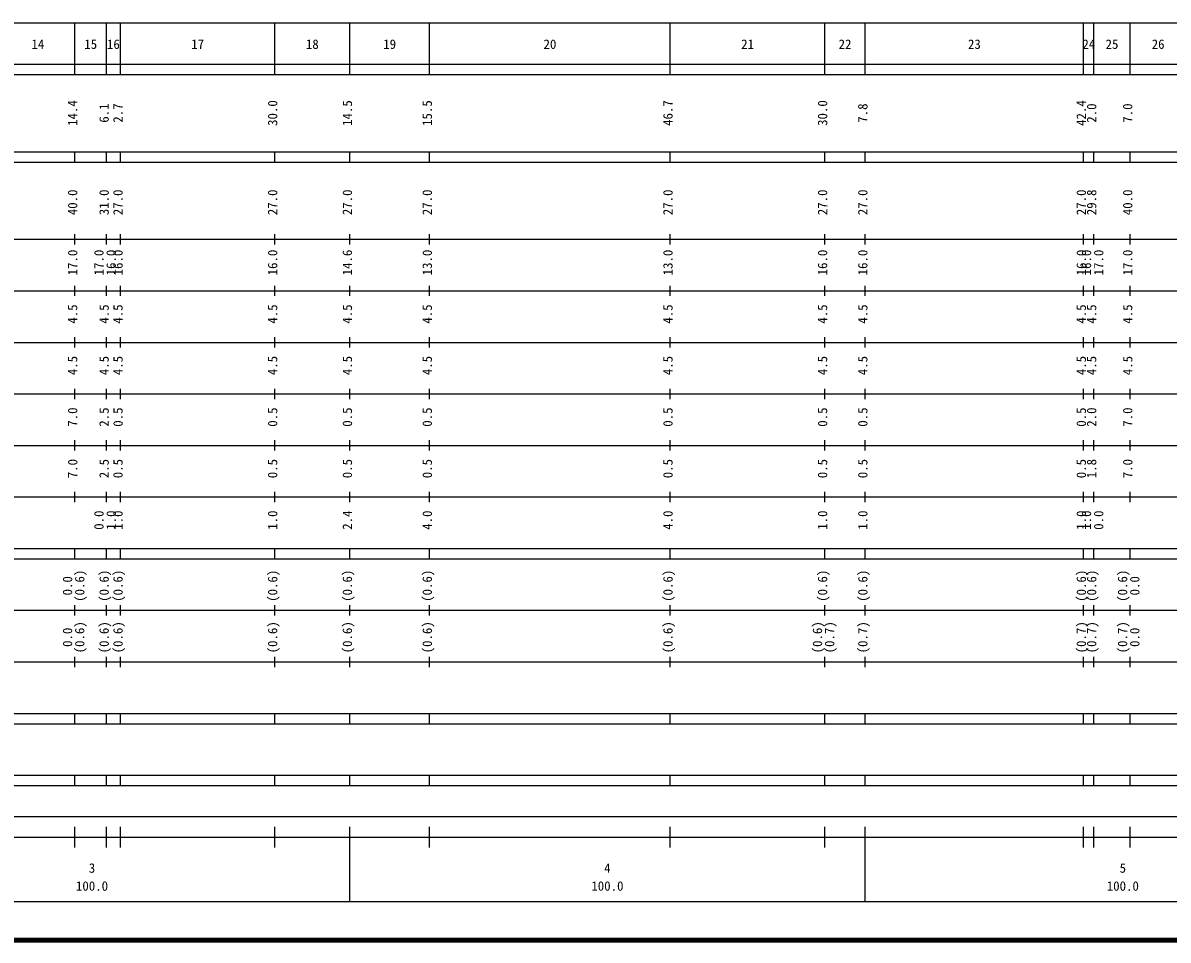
# Model space of a CAD drawing. Units: millimetres on the paper, enlarged 1000 times. Extents: x 40000 to 680000, y 20000 to 380000.
# Drawn here: x 304593 to 526783, y 20000 to 198000 of the extents above; entities that cross this region are included whole.
import ezdxf
from ezdxf.enums import TextEntityAlignment as Align

# ---------------------------------------------------------------- set-up
doc = ezdxf.new("R2010")
doc.units = ezdxf.units.MM
doc.header["$LTSCALE"] = 1000
doc.layers.add('M-TTL', color=2, linetype='Continuous', lineweight=140)
doc.layers.add('M-TTL-BAND', color=7, linetype='Continuous', lineweight=25)
doc.styles.add('ＭＳ ゴシック', font='')
doc.styles.get('ＭＳ ゴシック').set_extended_font_data('MS Gothic')

msp = doc.modelspace()

# ---------------------------------------------------------------- linework, layer by layer
at = {"layer": 'M-TTL'}
msp.add_line((40000, 20000), (680000, 20000), dxfattribs=at)
at = {"layer": 'M-TTL-BAND'}
for p, q in [((68000, 198000), (579000, 198000)), ((314700, 188000), (314700, 198000)), ((320800, 188000), (320800, 198000)), ((323500, 188000), (323500, 198000)), ((353500, 188000), (353500, 198000)), ((368000, 188000), (368000, 198000)), ((383500, 188000), (383500, 198000)), ((430200, 188000), (430200, 198000)), ((460200, 188000), (460200, 198000)), ((468000, 188000), (468000, 198000)), ((510400, 188000), (510400, 198000)), ((512400, 188000), (512400, 198000)), ((519400, 188000), (519400, 198000)), ((40000, 190000), (579000, 190000)), ((40000, 188000), (579000, 188000)), ((40000, 173000), (579000, 173000)), ((314700, 171000), (314700, 173000)), ((320800, 171000), (320800, 173000)), ((323500, 171000), (323500, 173000)), ((353500, 171000), (353500, 173000)), ((368000, 171000), (368000, 173000)), ((383500, 171000), (383500, 173000)), ((430200, 171000), (430200, 173000)), ((460200, 171000), (460200, 173000)), ((468000, 171000), (468000, 173000)), ((510400, 171000), (510400, 173000)), ((512400, 171000), (512400, 173000)), ((519400, 171000), (519400, 173000)), ((40000, 171000), (579000, 171000)), ((40000, 156000), (579000, 156000)), ((314700, 155000), (314700, 157000)), ((320800, 155000), (320800, 157000)), ((323500, 155000), (323500, 157000)), ((353500, 155000), (353500, 157000)), ((368000, 155000), (368000, 157000)), ((383500, 155000), (383500, 157000)), ((430200, 155000), (430200, 157000)), ((460200, 155000), (460200, 157000)), ((468000, 155000), (468000, 157000)), ((510400, 155000), (510400, 157000)), ((512400, 155000), (512400, 157000)), ((519400, 155000), (519400, 157000)), ((314700, 145000), (314700, 147000)), ((320800, 145000), (320800, 147000)), ((323500, 145000), (323500, 147000)), ((353500, 145000), (353500, 147000)), ((368000, 145000), (368000, 147000)), ((383500, 145000), (383500, 147000)), ((430200, 145000), (430200, 147000)), ((460200, 145000), (460200, 147000)), ((468000, 145000), (468000, 147000)), ((510400, 145000), (510400, 147000)), ((512400, 145000), (512400, 147000)), ((519400, 145000), (519400, 147000)), ((46000, 146000), (579000, 146000)), ((52000, 136000), (579000, 136000)), ((314700, 135000), (314700, 137000)), ((320800, 135000), (320800, 137000)), ((323500, 135000), (323500, 137000)), ((353500, 135000), (353500, 137000)), ((368000, 135000), (368000, 137000)), ((383500, 135000), (383500, 137000)), ((430200, 135000), (430200, 137000)), ((460200, 135000), (460200, 137000)), ((468000, 135000), (468000, 137000)), ((510400, 135000), (510400, 137000)), ((512400, 135000), (512400, 137000)), ((519400, 135000), (519400, 137000)), ((314700, 125000), (314700, 127000)), ((320800, 125000), (320800, 127000)), ((323500, 125000), (323500, 127000)), ((353500, 125000), (353500, 127000)), ((368000, 125000), (368000, 127000)), ((383500, 125000), (383500, 127000)), ((430200, 125000), (430200, 127000)), ((460200, 125000), (460200, 127000)), ((468000, 125000), (468000, 127000)), ((510400, 125000), (510400, 127000)), ((512400, 125000), (512400, 127000)), ((519400, 125000), (519400, 127000)), ((46000, 126000), (579000, 126000)), ((52000, 116000), (579000, 116000)), ((314700, 115000), (314700, 117000)), ((320800, 115000), (320800, 117000)), ((323500, 115000), (323500, 117000)), ((353500, 115000), (353500, 117000)), ((368000, 115000), (368000, 117000)), ((383500, 115000), (383500, 117000)), ((430200, 115000), (430200, 117000)), ((460200, 115000), (460200, 117000)), ((468000, 115000), (468000, 117000)), ((510400, 115000), (510400, 117000)), ((512400, 115000), (512400, 117000)), ((519400, 115000), (519400, 117000)), ((314700, 105000), (314700, 107000)), ((320800, 105000), (320800, 107000)), ((323500, 105000), (323500, 107000)), ((353500, 105000), (353500, 107000)), ((368000, 105000), (368000, 107000)), ((383500, 105000), (383500, 107000)), ((430200, 105000), (430200, 107000)), ((460200, 105000), (460200, 107000)), ((468000, 105000), (468000, 107000)), ((510400, 105000), (510400, 107000)), ((512400, 105000), (512400, 107000)), ((519400, 105000), (519400, 107000)), ((46000, 106000), (579000, 106000)), ((40000, 96000), (579000, 96000)), ((314700, 94000), (314700, 96000)), ((320800, 94000), (320800, 96000)), ((323500, 94000), (323500, 96000)), ((353500, 94000), (353500, 96000)), ((368000, 94000), (368000, 96000)), ((383500, 94000), (383500, 96000)), ((430200, 94000), (430200, 96000)), ((460200, 94000), (460200, 96000)), ((468000, 94000), (468000, 96000)), ((510400, 94000), (510400, 96000)), ((512400, 94000), (512400, 96000)), ((519400, 94000), (519400, 96000)), ((40000, 94000), (579000, 94000)), ((314700, 83000), (314700, 85000)), ((320800, 83000), (320800, 85000)), ((323500, 83000), (323500, 85000)), ((353500, 83000), (353500, 85000)), ((368000, 83000), (368000, 85000)), ((383500, 83000), (383500, 85000)), ((430200, 83000), (430200, 85000)), ((460200, 83000), (460200, 85000)), ((468000, 83000), (468000, 85000)), ((510400, 83000), (510400, 85000)), ((512400, 83000), (512400, 85000)), ((519400, 83000), (519400, 85000)), ((49000, 84000), (579000, 84000)), ((40000, 74000), (579000, 74000)), ((314700, 73000), (314700, 75000)), ((320800, 73000), (320800, 75000)), ((323500, 73000), (323500, 75000)), ((353500, 73000), (353500, 75000)), ((368000, 73000), (368000, 75000)), ((383500, 73000), (383500, 75000)), ((430200, 73000), (430200, 75000)), ((460200, 73000), (460200, 75000)), ((468000, 73000), (468000, 75000)), ((510400, 73000), (510400, 75000)), ((512400, 73000), (512400, 75000)), ((519400, 73000), (519400, 75000)), ((40000, 64000), (579000, 64000)), ((314700, 62000), (314700, 64000)), ((320800, 62000), (320800, 64000)), ((323500, 62000), (323500, 64000)), ((353500, 62000), (353500, 64000)), ((368000, 62000), (368000, 64000)), ((383500, 62000), (383500, 64000)), ((430200, 62000), (430200, 64000)), ((460200, 62000), (460200, 64000)), ((468000, 62000), (468000, 64000)), ((510400, 62000), (510400, 64000)), ((512400, 62000), (512400, 64000)), ((519400, 62000), (519400, 64000)), ((40000, 62000), (579000, 62000)), ((40000, 52000), (579000, 52000)), ((314700, 50000), (314700, 52000)), ((320800, 50000), (320800, 52000)), ((323500, 50000), (323500, 52000)), ((353500, 50000), (353500, 52000)), ((368000, 50000), (368000, 52000)), ((383500, 50000), (383500, 52000)), ((430200, 50000), (430200, 52000)), ((460200, 50000), (460200, 52000)), ((468000, 50000), (468000, 52000)), ((510400, 50000), (510400, 52000)), ((512400, 50000), (512400, 52000)), ((519400, 50000), (519400, 52000)), ((40000, 50000), (579000, 50000)), ((71000, 44000), (565000, 44000)), ((40000, 40000), (579000, 40000)), ((314700, 38000), (314700, 42000)), ((320800, 38000), (320800, 42000)), ((323500, 38000), (323500, 42000)), ((353500, 38000), (353500, 42000)), ((368000, 27500), (368000, 42000)), ((383500, 38000), (383500, 42000)), ((430200, 38000), (430200, 42000)), ((460200, 38000), (460200, 42000)), ((468000, 27500), (468000, 42000)), ((510400, 38000), (510400, 42000)), ((512400, 38000), (512400, 42000)), ((519400, 38000), (519400, 42000)), ((68000, 27500), (579000, 27500))]:
    msp.add_line(p, q, dxfattribs=at)

# ---------------------------------------------------------------- texts
at = {"layer": 'M-TTL-BAND', "style": 'ＭＳ ゴシック'}
for s, p in [('14', (307500, 192405)), ('15', (317750, 192405)), ('16', (322150, 192405)), ('17', (338500, 192405)), ('18', (360750, 192405)), ('19', (375750, 192405)), ('20', (406850, 192405)), ('21', (445200, 192405)), ('22', (464100, 192405)), ('23', (489200, 192405)), ('24', (511400, 192405)), ('25', (515900, 192405)), ('26', (524850, 192405)), ('3', (318000, 32523)), ('4', (418000, 32523)), ('5', (518000, 32523)), ('100.0', (318000, 29033)), ('100.0', (418000, 29033)), ('100.0', (518000, 29033))]:
    msp.add_text(s, height=1833, dxfattribs=at).set_placement(p, align=Align.BOTTOM_CENTER)
for s, p in [('14.4', (315700, 180500)), ('6.1', (321800, 180500)), ('2.7', (324500, 180500)), ('30.0', (354500, 180500)), ('14.5', (369000, 180500)), ('15.5', (384500, 180500)), ('46.7', (431200, 180500)), ('30.0', (461200, 180500)), ('7.8', (469000, 180500)), ('42.4', (511400, 180500)), ('2.0', (513400, 180500)), ('7.0', (520400, 180500)), ('40.0', (315700, 163174)), ('31.0', (321800, 163174)), ('27.0', (324500, 163174)), ('27.0', (354500, 163174)), ('27.0', (369000, 163174)), ('27.0', (384500, 163174)), ('27.0', (431200, 163174)), ('27.0', (461200, 163174)), ('27.0', (469000, 163174)), ('27.0', (511400, 163174)), ('29.8', (513400, 163174)), ('40.0', (520400, 163174)), ('17.0', (315700, 151500)), ('17.0', (320800, 151500)), ('16.0', (323170, 151500)), ('16.0', (324500, 151500)), ('16.0', (354500, 151500)), ('14.6', (369000, 151500)), ('13.0', (384500, 151500)), ('13.0', (431200, 151500)), ('16.0', (461200, 151500)), ('16.0', (469000, 151500)), ('16.0', (511400, 151500)), ('16.0', (512400, 151500)), ('17.0', (514770, 151500)), ('17.0', (520400, 151500)), ('4.5', (315700, 141500)), ('4.5', (321800, 141500)), ('4.5', (324500, 141500)), ('4.5', (354500, 141500)), ('4.5', (369000, 141500)), ('4.5', (384500, 141500)), ('4.5', (431200, 141500)), ('4.5', (461200, 141500)), ('4.5', (469000, 141500)), ('4.5', (511400, 141500)), ('4.5', (513400, 141500)), ('4.5', (520400, 141500)), ('4.5', (315700, 131500)), ('4.5', (321800, 131500)), ('4.5', (324500, 131500)), ('4.5', (354500, 131500)), ('4.5', (369000, 131500)), ('4.5', (384500, 131500)), ('4.5', (431200, 131500)), ('4.5', (461200, 131500)), ('4.5', (469000, 131500)), ('4.5', (511400, 131500)), ('4.5', (513400, 131500)), ('4.5', (520400, 131500)), ('7.0', (315700, 121500)), ('2.5', (321800, 121500)), ('0.5', (324500, 121500)), ('0.5', (354500, 121500)), ('0.5', (369000, 121500)), ('0.5', (384500, 121500)), ('0.5', (431200, 121500)), ('0.5', (461200, 121500)), ('0.5', (469000, 121500)), ('0.5', (511400, 121500)), ('2.0', (513400, 121500)), ('7.0', (520400, 121500)), ('7.0', (315700, 111500)), ('2.5', (321800, 111500)), ('0.5', (324500, 111500)), ('0.5', (354500, 111500)), ('0.5', (369000, 111500)), ('0.5', (384500, 111500)), ('0.5', (431200, 111500)), ('0.5', (461200, 111500)), ('0.5', (469000, 111500)), ('0.5', (511400, 111500)), ('1.8', (513400, 111500)), ('7.0', (520400, 111500)), ('0.0', (320800, 101500)), ('1.0', (323170, 101500)), ('1.0', (324500, 101500)), ('1.0', (354500, 101500)), ('2.4', (369000, 101500)), ('4.0', (384500, 101500)), ('4.0', (431200, 101500)), ('1.0', (461200, 101500)), ('1.0', (469000, 101500)), ('1.0', (511400, 101500)), ('1.0', (512400, 101500)), ('0.0', (514770, 101500)), ('(0.6)', (317070, 88764)), ('(0.6)', (321800, 88764)), ('(0.6)', (324500, 88764)), ('(0.6)', (354500, 88764)), ('(0.6)', (369000, 88764)), ('(0.6)', (384500, 88764)), ('(0.6)', (431200, 88764)), ('(0.6)', (461200, 88764)), ('(0.6)', (469000, 88764)), ('(0.6)', (511400, 88764)), ('(0.6)', (513400, 88764)), ('(0.6)', (519400, 88764)), ('0.0', (314700, 88764)), ('0.0', (521770, 88764)), ('0.0', (314700, 78764)), ('(0.6)', (317070, 78764)), ('(0.6)', (321800, 78764)), ('(0.6)', (324500, 78764)), ('(0.6)', (354500, 78764)), ('(0.6)', (369000, 78764)), ('(0.6)', (384500, 78764)), ('(0.6)', (431200, 78764)), ('(0.6)', (460200, 78764)), ('(0.7)', (462570, 78764)), ('(0.7)', (469000, 78764)), ('(0.7)', (511400, 78764)), ('(0.7)', (513400, 78764)), ('(0.7)', (519400, 78764)), ('0.0', (521770, 78764))]:
    msp.add_text(s, height=1833, rotation=90, dxfattribs=at).set_placement(p, align=Align.BOTTOM_CENTER)

doc.saveas('drawing.dxf')
